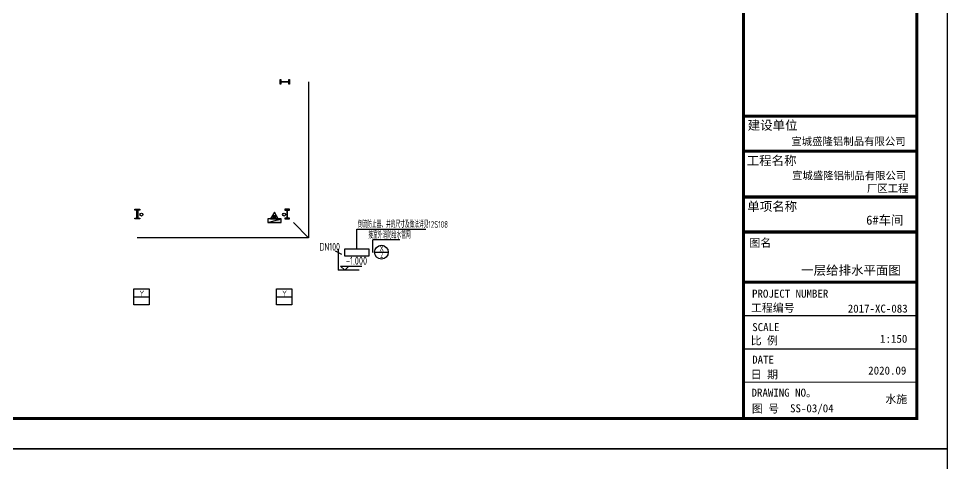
# Model space of a CAD drawing. Extents: x 1036631 to 1215829, y 649019 to 896649.
# Drawn here: x 1167028 to 1215829, y 715459 to 738847 of the extents above; entities that cross this region are included whole.
import ezdxf
from ezdxf.enums import TextEntityAlignment as Align

# ---------------------------------------------------------------- set-up
doc = ezdxf.new("R2010")
doc.units = 0
doc.header["$LTSCALE"] = 1000
doc.header["$MEASUREMENT"] = 0
for name, color, linetype in [('0-排水标注', 7, 'Continuous'), ('0-给水标注', 7, 'Continuous'), ('EQUIP_消火栓', 7, 'Continuous'), ('EQUIP_消防', 7, 'Continuous'), ('HH_消防', 53, 'Continuous'), ('PUB_TEXT', 7, 'Continuous'), ('PUB_TITLE', 4, 'Continuous'), ('VPIPE-消防', 1, 'TG_XH'), ('刚柱', 2, 'Continuous'), ('卫浴', 7, 'Continuous'), ('图框', 7, 'Continuous'), ('散水', 32, 'Continuous')]:
    doc.layers.add(name, color=color, linetype=linetype)
doc.layers.add('TT', color=3, linetype='Continuous', lineweight=13)
doc.styles.add('_HZTXT', font='tssdeng.shx', dxfattribs={"width": 0.7, "bigfont": 'HZTXT.shx'})
doc.styles.add('TG_LINETYPE', font='SIMPLEX', dxfattribs={"width": 0.8, "height": 3, "bigfont": 'HZTXT'})
doc.styles.add('WW', font='gbenor.shx', dxfattribs={"width": 0.75, "bigfont": 'gbcbig.shx'})
doc.styles.add('宋体', font='')
doc.styles.add('黑体', font='simhei.ttf')
doc.styles.get('宋体').set_extended_font_data('NSimSun')
doc.linetypes.add('TG_XH', pattern='A,2,-0.6,["XH",TG_LINETYPE,S=0.1,R=0,X=-0.52,Y=-0.15],0', length=2.6)

# ---------------------------------------------------------------- blocks, each defined once
blk = doc.blocks.new('sdhfxdhnfdhx')
h = blk.add_hatch(color=256)
h.paths.add_polyline_path([(3050366, 936899), (3050616, 936899), (3050616, 936859), (3050366, 936859)])
h.paths.add_polyline_path([(3050511, 937319), (3050511, 936899), (3050471, 936899), (3050471, 937319)])
h.paths.add_polyline_path([(3050366, 937359), (3050616, 937359), (3050616, 937319), (3050366, 937319)])
for points in [[(3050366, 937359), (3050616, 937359), (3050616, 937319), (3050366, 937319)], [(3050511, 937319), (3050511, 936899), (3050471, 936899), (3050471, 937319)], [(3050366, 936899), (3050616, 936899), (3050616, 936859), (3050366, 936859)]]:
    blk.add_lwpolyline(points, close=True)
blk = doc.blocks.new('$ATTACHMENT$00000214')
h = blk.add_hatch()
h.set_pattern_fill('ANSI31', color=256, scale=200, style=0)
h.set_pattern_definition([(45, (-38543.802, -6842.639), (-17.67767, 17.67767), [])])
h.paths.add_polyline_path([(-65, 2), (65, 2), (65, -128), (-65, -128)])
for points in [[(0, 172), (-198, -172), (198, -172)], [(-65, 2), (65, 2), (65, -128), (-65, -128)]]:
    blk.add_lwpolyline(points, close=True)
blk = doc.blocks.new('$TwtSys$00000434')
for p, q in [((-0.5, 0.5), (-0.5, -0.5)), ((-0.5, -0.5), (0.5, 0.5)), ((0.5, 0.5), (-0.5, 0.5)), ((0.5, -0.5), (0.5, 0.5)), ((-0.5, -0.5), (0.5, -0.5))]:
    blk.add_line(p, q)
blk.add_solid([(0.5, -0.5), (0.5, 0.5), (-0.5, -0.5)])
blk = doc.blocks.new('xhs')
at = {"layer": 'EQUIP_消火栓', "xscale": 700.0000000000026, "yscale": 200, "zscale": 700, "rotation": 359.9999949910357}
blk.add_blockref('$TwtSys$00000434', (4416311, -1410339), dxfattribs=at)
at = {"layer": 'EQUIP_消防'}
blk.add_blockref('$ATTACHMENT$00000214', (4416311, -1410067), dxfattribs=at)

msp = doc.modelspace()

# ---------------------------------------------------------------- linework, layer by layer
for p, q in [((1205109, 733713), (1214067, 733713)), ((1205109, 731873), (1214070, 731873)), ((1205109, 729466), (1214102, 729466)), ((1205109, 727626), (1214102, 727626)), ((1173078, 724216), (1173884, 724216)), ((1180572, 724216), (1181378, 724216))]:
    msp.add_line(p, q)
for points in [[(1173078, 724633), (1173884, 724633), (1173884, 723798), (1173078, 723798)], [(1180572, 724633), (1181378, 724633), (1181378, 723798), (1180572, 723798)]]:
    msp.add_lwpolyline(points, close=True)
at = {"layer": '0-给水标注', "color": 134}
for p, q in [((1184795, 726741), (1184795, 727779)), ((1184795, 727779), (1188430, 727779)), ((1185632, 726545), (1185632, 727217)), ((1187059, 727217), (1185632, 727217)), ((1183823, 726718), (1183823, 725613)), ((1183654, 726636), (1183993, 726453)), ((1183950, 725831), (1185064, 725831)), ((1184168, 725613), (1183950, 725831)), ((1184168, 725613), (1184386, 725831)), ((1184928, 725613), (1183823, 725613))]:
    msp.add_line(p, q, dxfattribs=at)
at = {"layer": 'HH_消防'}
msp.add_line((1185726, 726562), (1186452, 726562), dxfattribs=at)
msp.add_lwpolyline([(1184161, 726741), (1185430, 726741), (1185430, 726349), (1184161, 726349)], close=True, dxfattribs=at)
msp.add_circle((1186089, 726562), 363, dxfattribs=at)
at = {"layer": 'PUB_TEXT'}
msp.add_line((1205109, 726313), (1205109, 735924), dxfattribs=at)
at = {"layer": 'PUB_TITLE'}
for points in [[(1096949, 716219), (1215829, 716219), (1215829, 783419), (1096949, 783419)], [(1096949, 649019), (1215829, 649019), (1215829, 716219), (1096949, 716219)]]:
    msp.add_lwpolyline(points, close=True, dxfattribs=at)
at = {"layer": 'PUB_TITLE', "const_width": 160}
msp.add_lwpolyline([(1100949, 717819), (1214229, 717819), (1214229, 781819), (1100949, 781819)], close=True, dxfattribs=at)
at = {"layer": '卫浴', "color": 253}
for centre in [(1173481, 728539), (1180975, 728539)]:
    msp.add_circle(centre, 75, dxfattribs=at)
at = {"layer": '图框', "color": 4}
msp.add_line((1205109, 781819), (1205109, 717819), dxfattribs=at)
at = {"layer": '图框', "color": 0}
for p, q in [((1205109, 733713), (1214194, 733713)), ((1205109, 724986), (1214229, 724986))]:
    msp.add_line(p, q, dxfattribs=at)
at = {"layer": '图框', "color": 4}
for points, const_width in [([(1205109, 781819), (1205109, 717819)], 158), ([(1205109, 733713), (1214194, 733713)], 159), ([(1205109, 731873), (1214197, 731873)], 159), ([(1205109, 729466), (1214229, 729466)], 159), ([(1205109, 727626), (1214229, 727626)], 159), ([(1205109, 724986), (1214229, 724986)], 159), ([(1205109, 723228), (1214229, 723228)], 64.5), ([(1205109, 721473), (1214229, 721473)], 64.5), ([(1205109, 719731), (1214229, 719731)], 64.5)]:
    msp.add_lwpolyline(points, dxfattribs=dict(at, const_width=const_width))
at = {"layer": '图框', "color": 4, "const_width": 158}
msp.add_lwpolyline([(1205109, 781819), (1214229, 781819), (1214229, 717819), (1205109, 717819)], close=True, dxfattribs=at)
at = {"layer": '图框', "color": 0, "const_width": 64.5}
for points in [[(1205109, 733713), (1214194, 733713)], [(1205109, 724986), (1214229, 724986)]]:
    msp.add_lwpolyline(points, dxfattribs=at)
at = {"layer": '散水', "color": 253}
msp.add_line((1182267, 727319), (1181467, 728119), dxfattribs=at)
msp.add_lwpolyline([(1182267, 735519), (1182267, 727319), (1173267, 727319)], dxfattribs=at)

# ---------------------------------------------------------------- block references
at = {"layer": 'VPIPE-消防', "color": 1}
msp.add_blockref('xhs', (-3235842, 2138557), dxfattribs=at)
at = {"layer": '刚柱', "color": 253, "rotation": 90}
msp.add_blockref('sdhfxdhnfdhx', (2118126, -2314972), dxfattribs=at)
at = {"layer": '刚柱', "color": 253}
msp.add_blockref('sdhfxdhnfdhx', (-1877224, -208541), dxfattribs=at)
at = {"layer": '刚柱', "color": 253, "xscale": -1}
msp.add_blockref('sdhfxdhnfdhx', (4231632, -208541), dxfattribs=at)

# ---------------------------------------------------------------- texts
at = {"layer": '0-排水标注', "style": '_HZTXT', "width": 0.8}
for p in [(1173381, 724245), (1180875, 724245)]:
    msp.add_text('Y', height=300, rotation=360, dxfattribs=at).set_placement(p)
at = {"layer": 'PUB_TEXT'}
for s, height, style, p in [('宣城盛隆铝制品有限公司', 400, '黑体', (1207630, 732190)), ('宣城盛隆铝制品有限公司', 400, '黑体', (1207667, 730391)), ('厂区工程', 400, '黑体', (1211601, 729719)), ('6#车间', 480, '黑体', (1211560, 728013)), ('一层给排水平面图', 480, '宋体', (1208145, 725375, 0)), ('2017-XC-083', 420.71, '黑体', (1210592, 723389)), ('1:150', 420.7, '黑体', (1212292, 721803)), ('2020.09', 420.7, '黑体', (1211668, 720132)), ('水施', 420.7, '黑体', (1212567, 718627)), ('SS-03/04', 420.7, '黑体', (1207561, 718146))]:
    msp.add_text(s, height=height, dxfattribs=dict(at, style=style)).set_placement(p)
at = {"layer": 'TT', "style": 'WW', "width": 0.7}
for s, height, p in [('倒流防止器、井的尺寸及做法详见12S108', 352.8, (1184854, 727847, 0)), ('接室外消防给水管网', 352.8, (1185404, 727286, 0)), ('DN100', 403.2, (1182835, 726648, 0)), ('-1.000', 423.4, (1184226, 725902))]:
    msp.add_text(s, height=height, dxfattribs=at).set_placement(p)
for s, p in [('X', (1186105, 726598)), ('2', (1186111, 726255))]:
    msp.add_text(s, height=353, dxfattribs=at).set_placement(p, align=Align.CENTER)
at = {"layer": '图框', "color": 4, "style": '黑体'}
for s, height, p in [('建设单位', 480, (1205335, 732999)), ('工程名称', 480, (1205282, 731140)), ('单项名称', 480, (1205314, 728733)), ('图名', 420.7, (1205424, 726842)), ('工程编号', 420.7, (1205507, 723431)), ('SCALE', 420.7, (1205574, 722414)), ('比 例', 420.7, (1205493, 721706)), ('DATE', 420.7, (1205572, 720705)), ('日 期', 420.7, (1205493, 719925)), ('DRAWING NO。', 420.71, (1205538, 718969)), ('图 号', 420.7, (1205552, 718129))]:
    msp.add_text(s, height=height, dxfattribs=at).set_placement(p)
at = {"layer": '图框', "color": 0, "style": '黑体'}
msp.add_text('PROJECT NUMBER', height=420.71, dxfattribs=at).set_placement((1205564, 724175))

doc.saveas('drawing.dxf')
